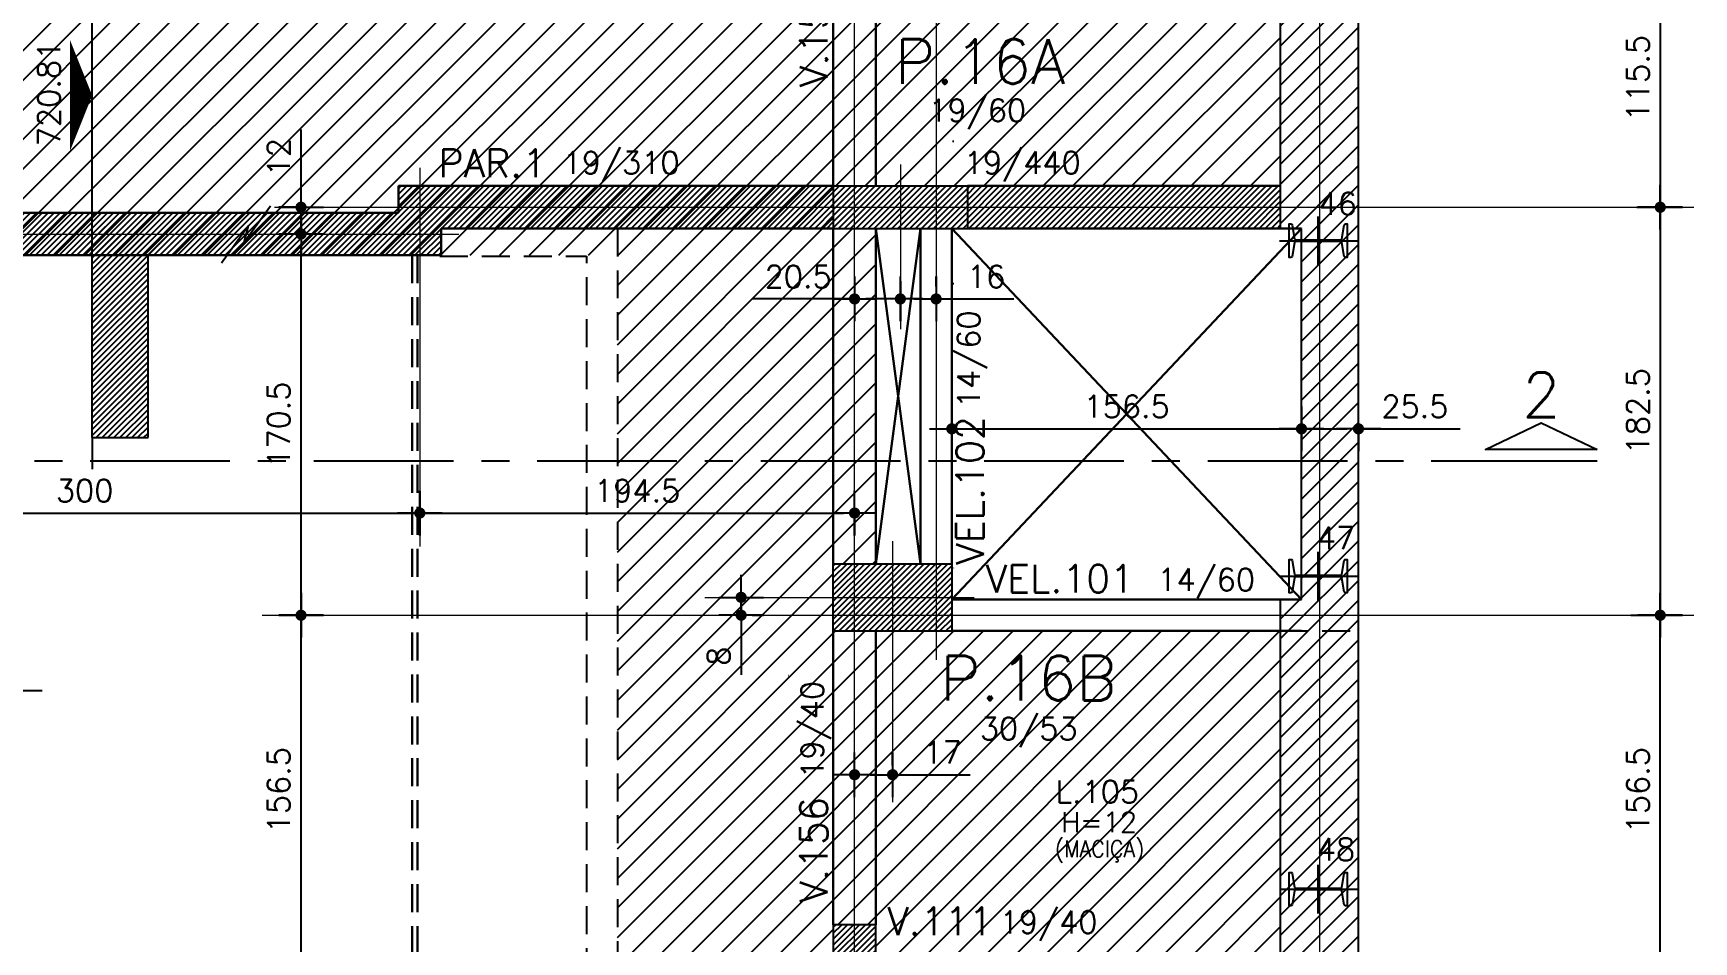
# Model space of a CAD drawing. Header units: inches. Extents: x 164 to 6104, y 4585 to 8790.
# Drawn here: x 3185 to 3928, y 7493 to 7900 of the extents above; entities that cross this region are included whole.
import ezdxf
from ezdxf.enums import TextEntityAlignment as Align

# ---------------------------------------------------------------- set-up
doc = ezdxf.new("R2010")
doc.units = ezdxf.units.IN
doc.header["$LTSCALE"] = 50
doc.header["$MEASUREMENT"] = 0
for name, pattern in [('CENTER', [2, 1.25, -0.25, 0.25, -0.25]), ('DOT', [6.35, 0, -6.35]), ('HIDDEN', [0.375, 0.25, -0.125])]:
    doc.linetypes.add(name, pattern=pattern)
for name, color, linetype in [('ALVENARIA', 10, 'HIDDEN'), ('CORTE-FORMA', 1, 'Continuous'), ('CORTINA', 7, 'Continuous'), ('COTA', 6, 'Continuous'), ('FO-HACHURA_PILAR-CONT', 252, 'Continuous'), ('FO-TEXTO-LAJES', 152, 'Continuous'), ('FO-TEXTO-VIGAS', 3, 'Continuous'), ('HACHURA SOBRE PISO', 253, 'Continuous'), ('NIVEL', 3, 'Continuous'), ('P-C', 1, 'Continuous'), ('PAREDE', 191, 'Continuous'), ('PERFIL-CORTINA', 210, 'Continuous'), ('TEXTO', 3, 'Continuous'), ('TEXTO_PERFIL', 4, 'Continuous')]:
    doc.layers.add(name, color=color, linetype=linetype)
for name, color, linetype, lineweight in [('FO-Eixos', 150, 'Continuous', 5), ('FO-Textos dos pilares', 3, 'Continuous', 20), ('FO-Vigas', 2, 'Continuous', 30), ('SEM LAJE', 8, 'Continuous', 30)]:
    doc.layers.add(name, color=color, linetype=linetype, lineweight=lineweight)
doc.styles.add('060CL', font='simplex.shx', dxfattribs={"height": 11.25})
doc.styles.add('ROMANS', font='romans.shx')
doc.dimstyles.new('COTA_50', dxfattribs={"dimscale": 5, "dimtxt": 2, "dimasz": 1, "dimexe": 2, "dimexo": 1.5, "dimgap": 1, "dimtad": 1, "dimzin": 12, "dimdsep": 46, "dimtxsty": 'ROMANS', "dimblk1": 'COTA', "dimblk2": 'COTA', "dimsah": 1, "dimcen": -4, "dimdle": 1.5, "dimclrd": 6, "dimclre": 6, "dimclrt": 3, "dimadec": 0, "dimazin": 0, "dimtfac": 1, "dimtofl": 0, "dimtmove": 0, "dimatfit": 3, "dimldrblk": 'COTA', "dimfxl": 1, "dimtolj": 1, "dimtzin": 12, "dimarcsym": 0})
pattern_1 = [(45, (337.457, 4585.132), (-4.419417, 4.419417), [])]

# ---------------------------------------------------------------- blocks, each defined once
blk = doc.blocks.new('COTA')
at = {"layer": 'COTA'}
for p, q in [((0, -2), (0, 2)), ((2, 0), (-2, 0))]:
    blk.add_line(p, q, dxfattribs=at)
at = {"layer": 'COTA', "const_width": 0.5}
blk.add_lwpolyline([(-0.25, 0, 1), (0.25, 0, 1)], format="xyb", close=True, dxfattribs=at)
blk = doc.blocks.new('*D51')
at = {"layer": 'COTA', "color": 6, "lineweight": -2, "transparency": 16777216}
for p, q in [((3552.99, 7788.83), (3552.99, 7770.81)), ((3573.49, 7788.83), (3573.49, 7770.81)), ((3552.99, 7780.81), (3507.52, 7780.81)), ((3568.49, 7780.81), (3557.99, 7780.81))]:
    blk.add_line(p, q, dxfattribs=at)
at = {"layer": 'Defpoints', "color": 0, "transparency": 16777216}
for p in [(3552.99, 7796.33), (3573.49, 7796.33), (3552.99, 7780.81)]:
    blk.add_point(p, dxfattribs=at)
at = {"layer": 'COTA', "color": 6, "lineweight": -2, "transparency": 16777216, "xscale": 5, "yscale": 5, "zscale": 5, "rotation": 180}
blk.add_blockref('COTA', (3552.99, 7780.81), dxfattribs=at)
at = {"layer": 'COTA', "color": 6, "lineweight": -2, "transparency": 16777216, "xscale": 5, "yscale": 5, "zscale": 5}
blk.add_blockref('COTA', (3573.49, 7780.81), dxfattribs=at)
at = {"layer": 'COTA', "color": 3, "transparency": 16777216, "insert": (3527.76, 7790.81), "char_height": 10, "attachment_point": 5, "style": 'ROMANS'}
blk.add_mtext('\\A1;20.5', dxfattribs=at)
blk = doc.blocks.new('*D52')
at = {"layer": 'COTA', "color": 6, "lineweight": -2, "transparency": 16777216}
for p, q in [((3601.49, 7722.71), (3747.96, 7722.71)), ((3596.49, 7717.15), (3596.49, 7712.71)), ((3752.96, 7717.15), (3752.96, 7712.71))]:
    blk.add_line(p, q, dxfattribs=at)
at = {"layer": 'Defpoints', "color": 0, "transparency": 16777216}
for p in [(3596.49, 7724.65), (3752.96, 7724.65), (3752.96, 7722.71)]:
    blk.add_point(p, dxfattribs=at)
at = {"layer": 'COTA', "color": 6, "lineweight": -2, "transparency": 16777216, "xscale": 5, "yscale": 5, "zscale": 5, "rotation": 180}
blk.add_blockref('COTA', (3596.49, 7722.71), dxfattribs=at)
at = {"layer": 'COTA', "color": 6, "lineweight": -2, "transparency": 16777216, "xscale": 5, "yscale": 5, "zscale": 5}
blk.add_blockref('COTA', (3752.96, 7722.71), dxfattribs=at)
at = {"layer": 'COTA', "color": 3, "transparency": 16777216, "insert": (3674.73, 7732.71), "char_height": 10, "attachment_point": 5, "style": 'ROMANS'}
blk.add_mtext('\\A1;156.5', dxfattribs=at)
blk = doc.blocks.new('*D53')
at = {"layer": 'COTA', "color": 6, "lineweight": -2, "transparency": 16777216}
for p, q in [((3752.96, 7723.92), (3752.96, 7712.71)), ((3757.96, 7722.71), (3773.46, 7722.71)), ((3778.46, 7723.92), (3778.46, 7712.71)), ((3778.46, 7722.71), (3823.94, 7722.71))]:
    blk.add_line(p, q, dxfattribs=at)
at = {"layer": 'Defpoints', "color": 0, "transparency": 16777216}
for p in [(3752.96, 7731.42), (3778.46, 7731.42), (3778.46, 7722.71)]:
    blk.add_point(p, dxfattribs=at)
at = {"layer": 'COTA', "color": 6, "lineweight": -2, "transparency": 16777216, "xscale": 5, "yscale": 5, "zscale": 5, "rotation": 180}
blk.add_blockref('COTA', (3752.96, 7722.71), dxfattribs=at)
at = {"layer": 'COTA', "color": 6, "lineweight": -2, "transparency": 16777216, "xscale": 5, "yscale": 5, "zscale": 5}
blk.add_blockref('COTA', (3778.46, 7722.71), dxfattribs=at)
at = {"layer": 'COTA', "color": 3, "transparency": 16777216, "insert": (3803.7, 7732.71), "char_height": 10, "attachment_point": 5, "style": 'ROMANS'}
blk.add_mtext('\\A1;25.5', dxfattribs=at)
blk = doc.blocks.new('*D95')
at = {"layer": 'COTA', "color": 6, "lineweight": -2, "transparency": 16777216}
for p, q in [((3552.99, 7572.1), (3552.99, 7578)), ((3569.99, 7572.1), (3569.99, 7578)), ((3547.99, 7568), (3542.99, 7568)), ((3574.99, 7568), (3604.76, 7568))]:
    blk.add_line(p, q, dxfattribs=at)
at = {"layer": 'Defpoints', "color": 0, "transparency": 16777216}
for p in [(3552.99, 7564.6), (3569.99, 7568), (3569.99, 7564.6)]:
    blk.add_point(p, dxfattribs=at)
at = {"layer": 'COTA', "color": 6, "lineweight": -2, "transparency": 16777216, "xscale": 5, "yscale": 5, "zscale": 5}
blk.add_blockref('COTA', (3552.99, 7568), dxfattribs=at)
at = {"layer": 'COTA', "color": 6, "lineweight": -2, "transparency": 16777216, "xscale": 5, "yscale": 5, "zscale": 5, "rotation": 180}
blk.add_blockref('COTA', (3569.99, 7568), dxfattribs=at)
at = {"layer": 'COTA', "color": 3, "transparency": 16777216, "insert": (3592.37, 7578), "char_height": 10, "attachment_point": 5, "style": 'ROMANS'}
blk.add_mtext('\\A1;17', dxfattribs=at)
blk = doc.blocks.new('*D122')
at = {"layer": 'COTA', "color": 6, "lineweight": -2, "transparency": 16777216}
for p, q in [((3900.38, 7639.34), (3923.5, 7639.34)), ((3913.5, 7487.84), (3913.5, 7634.34)), ((3900.38, 7482.84), (3923.5, 7482.84))]:
    blk.add_line(p, q, dxfattribs=at)
at = {"layer": 'Defpoints', "color": 0, "transparency": 16777216}
for p in [(3892.88, 7639.34), (3913.5, 7639.34), (3892.88, 7482.84)]:
    blk.add_point(p, dxfattribs=at)
at = {"layer": 'COTA', "color": 6, "lineweight": -2, "transparency": 16777216, "xscale": 5, "yscale": 5, "zscale": 5}
for p, rotation in [((3913.5, 7639.34), 90), ((3913.5, 7482.84), 270)]:
    blk.add_blockref('COTA', p, dxfattribs=dict(at, rotation=rotation))
at = {"layer": 'COTA', "color": 3, "transparency": 16777216, "insert": (3903.5, 7561.09), "char_height": 10, "attachment_point": 5, "rotation": 90, "style": 'ROMANS'}
blk.add_mtext('\\A1;156.5', dxfattribs=at)
blk = doc.blocks.new('*D140')
at = {"layer": 'COTA', "color": 6, "lineweight": -2, "transparency": 16777216}
for p, q in [((3312.84, 7639.34), (3295.33, 7639.34)), ((3305.33, 7487.84), (3305.33, 7634.34)), ((3312.84, 7482.84), (3295.33, 7482.84))]:
    blk.add_line(p, q, dxfattribs=at)
at = {"layer": 'Defpoints', "color": 0, "transparency": 16777216}
for p in [(3305.33, 7639.34), (3320.34, 7639.34), (3320.34, 7482.84)]:
    blk.add_point(p, dxfattribs=at)
at = {"layer": 'COTA', "color": 6, "lineweight": -2, "transparency": 16777216, "xscale": 5, "yscale": 5, "zscale": 5}
for p, rotation in [((3305.33, 7639.34), 90), ((3305.33, 7482.84), 270)]:
    blk.add_blockref('COTA', p, dxfattribs=dict(at, rotation=rotation))
at = {"layer": 'COTA', "color": 3, "transparency": 16777216, "insert": (3295.33, 7561.09), "char_height": 10, "attachment_point": 5, "rotation": 90, "style": 'ROMANS'}
blk.add_mtext('\\A1;156.5', dxfattribs=at)
blk = doc.blocks.new('*D141')
at = {"layer": 'COTA', "color": 6, "lineweight": -2, "transparency": 16777216}
for p, q in [((3502.25, 7652.34), (3502.25, 7657.34)), ((3507.14, 7647.34), (3512.25, 7647.34)), ((3507.14, 7639.34), (3512.25, 7639.34)), ((3502.25, 7634.34), (3502.25, 7612.67))]:
    blk.add_line(p, q, dxfattribs=at)
at = {"layer": 'Defpoints', "color": 0, "transparency": 16777216}
for p in [(3499.64, 7647.34), (3499.64, 7639.34), (3502.25, 7639.34)]:
    blk.add_point(p, dxfattribs=at)
at = {"layer": 'COTA', "color": 6, "lineweight": -2, "transparency": 16777216, "xscale": 5, "yscale": 5, "zscale": 5}
for p, rotation in [((3502.25, 7647.34), 270), ((3502.25, 7639.34), 90)]:
    blk.add_blockref('COTA', p, dxfattribs=dict(at, rotation=rotation))
at = {"layer": 'COTA', "color": 3, "transparency": 16777216, "insert": (3492.25, 7621.01), "char_height": 10, "attachment_point": 5, "rotation": 90, "style": 'ROMANS'}
blk.add_mtext('\\A1;8', dxfattribs=at)
blk = doc.blocks.new('*D177')
at = {"layer": 'COTA', "color": 6, "lineweight": -2, "transparency": 16777216}
for p, q in [((3573.49, 7786.41), (3573.49, 7790.81)), ((3589.49, 7786.41), (3589.49, 7790.81)), ((3568.49, 7780.81), (3563.49, 7780.81)), ((3594.49, 7780.81), (3624.26, 7780.81))]:
    blk.add_line(p, q, dxfattribs=at)
at = {"layer": 'Defpoints', "color": 0, "transparency": 16777216}
for p in [(3589.49, 7780.81), (3573.49, 7778.91), (3589.49, 7778.91)]:
    blk.add_point(p, dxfattribs=at)
at = {"layer": 'COTA', "color": 6, "lineweight": -2, "transparency": 16777216, "xscale": 5, "yscale": 5, "zscale": 5}
blk.add_blockref('COTA', (3573.49, 7780.81), dxfattribs=at)
at = {"layer": 'COTA', "color": 6, "lineweight": -2, "transparency": 16777216, "xscale": 5, "yscale": 5, "zscale": 5, "rotation": 180}
blk.add_blockref('COTA', (3589.49, 7780.81), dxfattribs=at)
at = {"layer": 'COTA', "color": 3, "transparency": 16777216, "insert": (3611.87, 7790.81), "char_height": 10, "attachment_point": 5, "style": 'ROMANS'}
blk.add_mtext('\\A1;16', dxfattribs=at)
blk = doc.blocks.new('*D225')
at = {"layer": 'COTA', "color": 6, "lineweight": -2, "transparency": 16777216}
for p, q in [((3903, 7937.34), (3923.5, 7937.34)), ((3913.5, 7932.34), (3913.5, 7826.84)), ((3903, 7821.84), (3923.5, 7821.84))]:
    blk.add_line(p, q, dxfattribs=at)
at = {"layer": 'Defpoints', "color": 0, "transparency": 16777216}
for p in [(3895.5, 7937.34), (3895.5, 7821.84), (3913.5, 7821.84)]:
    blk.add_point(p, dxfattribs=at)
at = {"layer": 'COTA', "color": 6, "lineweight": -2, "transparency": 16777216, "xscale": 5, "yscale": 5, "zscale": 5}
for p, rotation in [((3913.5, 7937.34), 90), ((3913.5, 7821.84), 270)]:
    blk.add_blockref('COTA', p, dxfattribs=dict(at, rotation=rotation))
at = {"layer": 'COTA', "color": 3, "transparency": 16777216, "insert": (3903.5, 7879.59), "char_height": 10, "attachment_point": 5, "rotation": 90, "style": 'ROMANS'}
blk.add_mtext('\\A1;115.5', dxfattribs=at)
blk = doc.blocks.new('*D226')
at = {"layer": 'COTA', "color": 6, "lineweight": -2, "transparency": 16777216}
for p, q in [((3906, 7821.84), (3923.5, 7821.84)), ((3913.5, 7816.84), (3913.5, 7644.34)), ((3906, 7639.34), (3923.5, 7639.34))]:
    blk.add_line(p, q, dxfattribs=at)
at = {"layer": 'Defpoints', "color": 0, "transparency": 16777216}
for p in [(3898.5, 7821.84), (3898.5, 7639.34), (3913.5, 7639.34)]:
    blk.add_point(p, dxfattribs=at)
at = {"layer": 'COTA', "color": 6, "lineweight": -2, "transparency": 16777216, "xscale": 5, "yscale": 5, "zscale": 5}
for p, rotation in [((3913.5, 7821.84), 90), ((3913.5, 7639.34), 270)]:
    blk.add_blockref('COTA', p, dxfattribs=dict(at, rotation=rotation))
at = {"layer": 'COTA', "color": 3, "transparency": 16777216, "insert": (3903.5, 7730.59), "char_height": 10, "attachment_point": 5, "rotation": 90, "style": 'ROMANS'}
blk.add_mtext('\\A1;182.5', dxfattribs=at)
blk = doc.blocks.new('*D237')
at = {"layer": 'COTA', "color": 6, "lineweight": -2, "transparency": 16777216}
for p, q in [((3058.49, 7687), (3058.49, 7675.04)), ((3063.49, 7685.04), (3353.49, 7685.04)), ((3358.49, 7687), (3358.49, 7675.04))]:
    blk.add_line(p, q, dxfattribs=at)
at = {"layer": 'Defpoints', "color": 0, "transparency": 16777216}
for p in [(3058.49, 7694.5), (3358.49, 7694.5), (3358.49, 7685.04)]:
    blk.add_point(p, dxfattribs=at)
at = {"layer": 'COTA', "color": 6, "lineweight": -2, "transparency": 16777216, "xscale": 5, "yscale": 5, "zscale": 5, "rotation": 180}
blk.add_blockref('COTA', (3058.49, 7685.04), dxfattribs=at)
at = {"layer": 'COTA', "color": 6, "lineweight": -2, "transparency": 16777216, "xscale": 5, "yscale": 5, "zscale": 5}
blk.add_blockref('COTA', (3358.49, 7685.04), dxfattribs=at)
at = {"layer": 'COTA', "color": 3, "transparency": 16777216, "insert": (3208.49, 7695.04), "char_height": 10, "attachment_point": 5, "style": 'ROMANS'}
blk.add_mtext('\\A1;300', dxfattribs=at)
blk = doc.blocks.new('*D238')
at = {"layer": 'COTA', "color": 6, "lineweight": -2, "transparency": 16777216}
for p, q in [((3358.49, 7683), (3358.49, 7675.04)), ((3363.49, 7685.04), (3547.99, 7685.04)), ((3552.99, 7683), (3552.99, 7675.04))]:
    blk.add_line(p, q, dxfattribs=at)
at = {"layer": 'Defpoints', "color": 0, "transparency": 16777216}
for p in [(3358.49, 7690.5), (3552.99, 7690.5), (3552.99, 7685.04)]:
    blk.add_point(p, dxfattribs=at)
at = {"layer": 'COTA', "color": 6, "lineweight": -2, "transparency": 16777216, "xscale": 5, "yscale": 5, "zscale": 5, "rotation": 180}
blk.add_blockref('COTA', (3358.49, 7685.04), dxfattribs=at)
at = {"layer": 'COTA', "color": 6, "lineweight": -2, "transparency": 16777216, "xscale": 5, "yscale": 5, "zscale": 5}
blk.add_blockref('COTA', (3552.99, 7685.04), dxfattribs=at)
at = {"layer": 'COTA', "color": 3, "transparency": 16777216, "insert": (3455.74, 7695.04), "char_height": 10, "attachment_point": 5, "style": 'ROMANS'}
blk.add_mtext('\\A1;194.5', dxfattribs=at)
blk = doc.blocks.new('*D239')
at = {"layer": 'COTA', "color": 6, "lineweight": -2, "transparency": 16777216}
for p, q in [((3305.33, 7826.84), (3305.33, 7856.6)), ((3305, 7821.84), (3295.33, 7821.84)), ((3305, 7809.84), (3295.33, 7809.84)), ((3305.33, 7804.84), (3305.33, 7799.84))]:
    blk.add_line(p, q, dxfattribs=at)
at = {"layer": 'Defpoints', "color": 0, "transparency": 16777216}
for p in [(3305.33, 7821.84), (3312.5, 7821.84), (3312.5, 7809.84)]:
    blk.add_point(p, dxfattribs=at)
at = {"layer": 'COTA', "color": 6, "lineweight": -2, "transparency": 16777216, "xscale": 5, "yscale": 5, "zscale": 5}
for p, rotation in [((3305.33, 7821.84), 270), ((3305.33, 7809.84), 90)]:
    blk.add_blockref('COTA', p, dxfattribs=dict(at, rotation=rotation))
at = {"layer": 'COTA', "color": 3, "transparency": 16777216, "insert": (3295.33, 7844.22), "char_height": 10, "attachment_point": 5, "rotation": 90, "style": 'ROMANS'}
blk.add_mtext('\\A1;12', dxfattribs=at)
blk = doc.blocks.new('*D240')
at = {"layer": 'COTA', "color": 6, "lineweight": -2, "transparency": 16777216}
for p, q in [((3309.5, 7809.84), (3295.33, 7809.84)), ((3305.33, 7644.34), (3305.33, 7804.84)), ((3309.5, 7639.34), (3295.33, 7639.34))]:
    blk.add_line(p, q, dxfattribs=at)
at = {"layer": 'Defpoints', "color": 0, "transparency": 16777216}
for p in [(3305.33, 7809.84), (3317, 7809.84), (3317, 7639.34)]:
    blk.add_point(p, dxfattribs=at)
at = {"layer": 'COTA', "color": 6, "lineweight": -2, "transparency": 16777216, "xscale": 5, "yscale": 5, "zscale": 5}
for p, rotation in [((3305.33, 7809.84), 90), ((3305.33, 7639.34), 270)]:
    blk.add_blockref('COTA', p, dxfattribs=dict(at, rotation=rotation))
at = {"layer": 'COTA', "color": 3, "transparency": 16777216, "insert": (3295.33, 7724.59), "char_height": 10, "attachment_point": 5, "rotation": 90, "style": 'ROMANS'}
blk.add_mtext('\\A1;170.5', dxfattribs=at)

msp = doc.modelspace()

# ---------------------------------------------------------------- hatches: boundary and pattern name
at = {"layer": 'CORTE-FORMA'}
h = msp.add_hatch(dxfattribs=at)
h.set_pattern_fill('ANSI31', color=70, scale=15)
h.paths.add_polyline_path([(3289.41593, 7819.33875), (3211.88487, 7819.33875), (3211.88487, 7809.83875), (3279.02377, 7809.83875), (3281.69013, 7813.514), (3280.75317, 7809.83875), (3282.52377, 7809.83875)])
h.paths.add_polyline_path([(3279.02377, 7809.83875), (3211.88487, 7809.83875), (3211.88487, 7800.33875), (3272.13161, 7800.33875)])
h.paths.add_polyline_path([(3236.88487, 7800.33875), (3211.88487, 7800.33875), (3211.88487, 7718.80492), (3236.88487, 7718.80492)])
at = {"layer": 'CORTINA'}
h = msp.add_hatch(dxfattribs=at)
h.set_pattern_fill('ANSI31', color=253, scale=50)
h.set_pattern_definition(pattern_1)
h.paths.add_polyline_path([(819.15493, 8289.78101), (3743.45968, 8322.84083), (3743.45968, 7831.33875), (3778.45968, 7831.33875), (3778.45968, 8358.23875), (784.25968, 8324.38875), (782.57712, 7769.33875), (817.57728, 7769.33875)])
h = msp.add_hatch(dxfattribs=at)
h.set_pattern_fill('ANSI31', color=253, scale=50)
h.set_pattern_definition(pattern_1)
h.paths.add_polyline_path([(3752.95968, 7646.33875), (3743.45968, 7646.33875), (3743.45968, 7632.33875), (3778.45968, 7632.33875), (3778.45968, 7831.33875), (3743.45968, 7831.33875), (3743.45968, 7812.33875), (3752.95968, 7812.33875)])
h = msp.add_hatch(dxfattribs=at)
h.set_pattern_fill('ANSI31', color=253, scale=50)
h.set_pattern_definition(pattern_1)
h.paths.add_polyline_path([(3743.45968, 5673.85557), (1473.10144, 5602.83875), (811.00984, 5602.83875), (816.97404, 7570.33875), (781.97388, 7570.33875), (775.90358, 5567.83875), (1473.64871, 5567.83875), (3743.45968, 5638.83845), (3743.45968, 5634.44181), (3778.45968, 5634.44181), (3778.45968, 7632.33875), (3743.45968, 7632.33875)])
at = {"layer": 'FO-HACHURA_PILAR-CONT'}
h = msp.add_hatch(dxfattribs=at)
h.set_pattern_fill('ANSI31', color=256, scale=15)
h.paths.add_polyline_path([(3543.49312, 7831.33875), (3603.49312, 7831.33875), (3603.49312, 7812.33875), (3543.49312, 7812.33875)])
h = msp.add_hatch(dxfattribs=at)
h.set_pattern_fill('ANSI31', color=256, scale=15)
h.paths.add_polyline_path([(3543.49312, 7632.33875), (3543.49312, 7662.33875), (3596.49311, 7662.33875), (3596.49311, 7632.33875)])
h = msp.add_hatch(dxfattribs=at)
h.set_pattern_fill('ANSI31', color=256, scale=15)
h.paths.add_polyline_path([(3562.49312, 7500.83876), (3552.99312, 7500.83876), (3543.49312, 7500.83876), (3543.49312, 7340.58876), (3543.49312, 7180.33876), (3552.99312, 7180.33876), (3562.49312, 7180.33876), (3562.49312, 7340.58876)])
at = {"layer": 'HACHURA SOBRE PISO'}
h = msp.add_hatch(dxfattribs=at)
h.set_pattern_fill('ANSI31', color=256, scale=75)
h.set_pattern_definition([(45, (-1213.1, 4585.132), (-6.629126, 6.629126), [])])
h.paths.add_polyline_path([(3743.45968, 8153.83875), (3562.49312, 8153.83875), (3562.49312, 8320.79497), (819.15493, 8289.78101), (817.57728, 7769.33875), (983.99311, 7769.33875), (983.99311, 7570.33875), (816.97404, 7570.33875), (815.83301, 7226.33872), (1005.95968, 7226.33872), (1005.95968, 7416.33875), (1146.99312, 7416.33875), (1146.99312, 7797.33875), (1167.99312, 7797.33875), (1167.99312, 7800.33875), (1419.49312, 7800.33875), (1419.49312, 7792.33875), (1489.49312, 7792.33875), (1489.49312, 7800.33875), (1938.49312, 7800.33875), (1938.49312, 7797.33875), (1978.49312, 7797.33875), (1978.49312, 7800.33875), (2518.49312, 7800.33875), (2558.49312, 7797.33875), (2558.49312, 7800.33875), (3023.49312, 7800.33875), (3023.49312, 7792.33875), (3093.49312, 7792.33875), (3093.49312, 7800.33875), (3446.99311, 7800.33875), (3446.99311, 7471.83875), (3456.99311, 7471.83875), (3456.99311, 7452.83875), (3533.49312, 7452.83875), (3533.49312, 7471.83875), (3543.49312, 7471.83875), (3543.49312, 7500.83876), (3562.49312, 7500.83876), (3562.49312, 7473.33875), (3743.45968, 7473.33875), (3743.45968, 7632.33875), (3543.49312, 7632.33875), (3543.49312, 7662.33875), (3562.49312, 7662.33875), (3562.49312, 7812.33875), (3543.49312, 7812.33875), (3543.49312, 7831.33875), (3743.45968, 7831.33875)])
at = {"layer": 'PAREDE', "linetype": 'Continuous'}
h = msp.add_hatch(dxfattribs=at)
h.set_pattern_fill('ANSI31', color=21, scale=15)
h.paths.add_polyline_path([(3743.45968, 7180.33875), (3562.49312, 7180.33875), (3552.99312, 7180.33876), (3543.49312, 7180.33876), (3543.49312, 6716.33875), (3562.49312, 6716.33875), (3562.49312, 7161.33875), (3743.45968, 7161.33875)])
h.paths.add_polyline_path([(3743.45968, 6695.33875), (3562.49312, 6695.33875), (3562.49312, 6716.33875), (3543.49312, 6716.33875), (3543.49312, 6658.33873), (3522.95968, 6658.33873), (3522.95968, 6639.33873), (3562.49312, 6639.33873), (3562.49312, 6676.33875), (3743.45968, 6676.33875)])
h.paths.add_polyline_path([(3522.95968, 6658.33873), (2966.99312, 6658.33873), (2966.99312, 6639.33873), (3522.95968, 6639.33873)])
h.paths.add_polyline_path([(2966.99312, 7269.83875), (2957.49311, 7269.83875), (2947.99312, 7269.83875), (2947.99312, 6679.33875), (2966.99312, 6679.33875)])
h.paths.add_polyline_path([(2966.99312, 7708.39516), (2947.99312, 7708.39516), (2947.99312, 7319.83875), (2957.49311, 7319.83875), (2966.99312, 7319.83875)])
h.paths.add_polyline_path([(2966.99312, 7800.33875), (3023.49312, 7800.33875), (3023.49312, 7807.33875), (3023.49312, 7819.33875), (2947.99312, 7819.33875), (2947.99312, 7708.39516), (2966.99312, 7708.39516)])
h.paths.add_polyline_path([(3367.99312, 7812.33875), (3543.49312, 7812.33875), (3543.49312, 7831.33875), (3348.99312, 7831.33875), (3348.99312, 7819.33875), (3093.49312, 7819.33875), (3093.49312, 7807.33875), (3093.49312, 7800.33875), (3367.99312, 7800.33875)])
h = msp.add_hatch(dxfattribs=at)
h.set_pattern_fill('ANSI31', color=21, scale=15)
h.paths.add_polyline_path([(3743.45968, 7831.33875), (3603.49312, 7831.33875), (3603.49312, 7812.33875), (3743.45968, 7812.33875)])

# ---------------------------------------------------------------- linework, layer by layer
at = {"color": 7, "linetype": 'Continuous', "lineweight": 13}
msp.add_line((3778.49284, 7847.33874), (3778.49284, 5634.44181), dxfattribs=at)
at = {"layer": 'ALVENARIA', "linetype": 'DOT', "ltscale": 0.2}
for p, q in [((3597.1852, 7851.33875), (3597.1852, 7612.33875)), ((3523.45968, 7612.33875), (3582.45968, 7612.33875))]:
    msp.add_line(p, q, dxfattribs=at)
at = {"layer": 'ALVENARIA', "color": 252, "flags": 128}
for points in [[(3446.99311, 7812.33875), (3446.99311, 7471.83875)], [(3367.5, 7800), (3432.99311, 7800), (3432.99311, 7332.83875)]]:
    msp.add_lwpolyline(points, dxfattribs=at)
at = {"layer": 'CORTE-FORMA', "color": 8}
for p, q in [((3211.88487, 7819.33875), (3211.88487, 8003.52503)), ((3279.7939, 7806.07596), (3291.7094, 7822.50002)), ((3269.7094, 7797.00002), (3281.69013, 7813.514)), ((3281.69013, 7813.514), (3279.7939, 7806.07596)), ((3211.88487, 7718.80492), (3211.88487, 7704.63844)), ((3094.8648, 7605.69647), (3189.57239, 7605.69647))]:
    msp.add_line(p, q, dxfattribs=at)
at = {"layer": 'CORTE-FORMA'}
for p, q in [((3211.88487, 7718.80492), (3211.88487, 7819.33875)), ((3289.41593, 7819.33875), (3211.88487, 7819.33875)), ((3236.88487, 7718.80492), (3236.88487, 7800.33875)), ((3272.13161, 7800.33875), (3236.88487, 7800.33875))]:
    msp.add_line(p, q, dxfattribs=at)
at = {"layer": 'CORTE-FORMA', "color": 70}
msp.add_line((3211.88487, 7718.80492), (3236.88487, 7718.80492), dxfattribs=at)
at = {"layer": 'CORTINA'}
for p, q in [((3778.45968, 5634.44181), (3778.45968, 8358.23875)), ((3743.45968, 8322.84083), (3743.45968, 7847.33874)), ((3743.45968, 7847.33874), (3743.45968, 7812.33875)), ((3743.45968, 7812.33875), (3752.95968, 7812.33875)), ((3752.95968, 7646.33875), (3752.95968, 7812.33875)), ((3743.45968, 7646.33875), (3743.45968, 5634.44181)), ((3743.45968, 7646.33875), (3752.95968, 7646.33875))]:
    msp.add_line(p, q, dxfattribs=at)
at = {"layer": 'CORTINA', "linetype": 'HIDDEN'}
msp.add_line((3743.45968, 7632.33875), (3778.45968, 7632.33875), dxfattribs=at)
at = {"layer": 'FO-Eixos'}
for p, q in [((3552.99312, 6364.5417), (3552.99312, 8487.88815)), ((3760.95968, 8487.88815), (3760.95968, 5433.12906)), ((3589.49311, 7984.21645), (3589.49311, 7619.40041)), ((3358.49312, 7839.5), (3358.49312, 7670.03886)), ((3573.49312, 7841), (3573.49312, 7767.33432)), ((3293.5, 7821.83875), (3928.49718, 7821.83875)), ((646.16579, 7809.83875), (3376, 7809.83875)), ((3569.99311, 7672.44767), (3569.99311, 7555.66966)), ((3486.04436, 7647.33875), (3606.44899, 7647.33875)), ((3288, 7639.33875), (3928.49718, 7639.33875))]:
    msp.add_line(p, q, dxfattribs=at)
at = {"layer": 'FO-Vigas'}
for p, q in [((3543.49312, 7831.33875), (3543.49312, 7927.83875)), ((3562.49312, 7831.33875), (3562.49312, 7927.83875)), ((3348.99312, 7831.33875), (3543.49312, 7831.33875)), ((3348.99312, 7819.33875), (3348.99312, 7831.33875)), ((3603.49312, 7831.33875), (3743.45968, 7831.33875)), ((3093.49312, 7819.33875), (3348.99312, 7819.33875)), ((3367.99312, 7812.33875), (3543.49312, 7812.33875)), ((3367.99312, 7812.33875), (3367.99312, 7800.33875)), ((3543.49312, 7662.33875), (3543.49312, 7812.33875)), ((3562.49312, 7662.33875), (3562.49312, 7812.33875)), ((3582.49311, 7812.33875), (3582.49311, 7662.33875)), ((3596.49311, 7812.33875), (3596.49311, 7662.33875)), ((3603.49312, 7812.33875), (3752.95968, 7812.33875)), ((3093.49312, 7800.33875), (3367.99312, 7800.33875)), ((3596.49311, 7646.33875), (3752.95968, 7646.33875)), ((3543.49312, 7500.83876), (3543.49312, 7632.33875)), ((3562.49312, 7500.83876), (3562.49312, 7632.33875)), ((3596.49311, 7632.33875), (3752.95968, 7632.33875))]:
    msp.add_line(p, q, dxfattribs=at)
at = {"layer": 'FO-Vigas', "color": 8, "linetype": 'HIDDEN'}
for p, q in [((3354.99311, 7800.33875), (3354.99311, 6658.33873)), ((3357.49311, 7800.33875), (3357.49311, 6658.33873))]:
    msp.add_line(p, q, dxfattribs=at)
at = {"layer": 'NIVEL', "color": 1}
msp.add_lwpolyline([(3211.88487, 7871.80351, 0, 50, 0), (3201.88487, 7871.80351, 50, 50, 0)], format="xyseb", dxfattribs=at)
at = {"layer": 'P-C'}
for p, q in [((3543.49312, 7831.33875), (3543.49312, 7812.33875)), ((3543.49312, 7831.33875), (3603.49312, 7831.33875)), ((3603.49312, 7831.33875), (3603.49312, 7812.33875)), ((3543.49312, 7812.33875), (3603.49312, 7812.33875)), ((3543.49312, 7662.33875), (3596.49311, 7662.33875)), ((3543.49312, 7632.33875), (3543.49312, 7662.33875)), ((3596.49311, 7662.33875), (3596.49311, 7632.33875)), ((3543.49312, 7632.33875), (3596.49311, 7632.33875))]:
    msp.add_line(p, q, dxfattribs=at)
msp.add_lwpolyline([(3562.49312, 7500.83876), (3552.99312, 7500.83876), (3543.49312, 7500.83876), (3543.49312, 7340.58876), (3543.49312, 7180.33876), (3552.99312, 7180.33876), (3562.49312, 7180.33876), (3562.49312, 7340.58876), (3562.49312, 7500.83876)], close=True, dxfattribs=at)
at = {"layer": 'PERFIL-CORTINA', "color": 210}
for p, q in [((3760.45968, 7795.92978), (3760.45968, 7817.74772)), ((3743.11087, 7806.83875), (3777.80848, 7806.83875)), ((3760.45968, 7645.92978), (3760.45968, 7667.74772)), ((3743.11087, 7656.83875), (3777.80848, 7656.83875)), ((3760.45968, 7505.92978), (3760.45968, 7527.74772)), ((3743.11087, 7516.83875), (3777.80848, 7516.83875))]:
    msp.add_line(p, q, dxfattribs=at)
for points in [[(3770.42491, 7806.44525), (3750.49559, 7806.44525, 0.348536415), (3749.88695, 7805.96232), (3748.82241, 7799.82168, -0.348536415), (3748.21377, 7799.33875), (3747.45968, 7799.33875), (3747.45968, 7814.33875), (3748.21377, 7814.33875, -0.348536415), (3748.82241, 7813.85582), (3749.88695, 7807.71518, 0.348536415), (3750.49559, 7807.23225), (3770.42377, 7807.23225, 0.348536415), (3771.03241, 7807.71518), (3772.09695, 7813.85582, -0.348536415), (3772.70559, 7814.33875), (3773.45968, 7814.33875), (3773.45968, 7799.33875), (3772.70559, 7799.33875, -0.348536415), (3772.09695, 7799.82168), (3771.03241, 7805.96232, 0.349049903), (3770.42262, 7806.44525)], [(3770.42491, 7656.44525), (3750.49559, 7656.44525, 0.348536415), (3749.88695, 7655.96232), (3748.82241, 7649.82168, -0.348536415), (3748.21377, 7649.33875), (3747.45968, 7649.33875), (3747.45968, 7664.33875), (3748.21377, 7664.33875, -0.348536415), (3748.82241, 7663.85582), (3749.88695, 7657.71518, 0.348536415), (3750.49559, 7657.23225), (3770.42377, 7657.23225, 0.348536415), (3771.03241, 7657.71518), (3772.09695, 7663.85582, -0.348536415), (3772.70559, 7664.33875), (3773.45968, 7664.33875), (3773.45968, 7649.33875), (3772.70559, 7649.33875, -0.348536415), (3772.09695, 7649.82168), (3771.03241, 7655.96232, 0.349049903), (3770.42262, 7656.44525)], [(3770.42491, 7516.44525), (3750.49559, 7516.44525, 0.348536415), (3749.88695, 7515.96232), (3748.82241, 7509.82168, -0.348536415), (3748.21377, 7509.33875), (3747.45968, 7509.33875), (3747.45968, 7524.33875), (3748.21377, 7524.33875, -0.348536415), (3748.82241, 7523.85582), (3749.88695, 7517.71518, 0.348536415), (3750.49559, 7517.23225), (3770.42377, 7517.23225, 0.348536415), (3771.03241, 7517.71518), (3772.09695, 7523.85582, -0.348536415), (3772.70559, 7524.33875), (3773.45968, 7524.33875), (3773.45968, 7509.33875), (3772.70559, 7509.33875, -0.348536415), (3772.09695, 7509.82168), (3771.03241, 7515.96232, 0.349049903), (3770.42262, 7516.44525)]]:
    msp.add_lwpolyline(points, format="xyb", dxfattribs=at)
at = {"layer": 'SEM LAJE'}
for p, q in [((3582.49311, 7812.33875), (3562.49312, 7662.33875)), ((3582.49311, 7662.33875), (3562.49312, 7812.33875)), ((3596.49311, 7812.33875), (3752.95968, 7646.33875)), ((3752.95968, 7812.33875), (3596.49311, 7646.33875))]:
    msp.add_line(p, q, dxfattribs=at)
at = {"layer": 'TEXTO', "color": 8, "linetype": 'CENTER'}
msp.add_line((2911.03854, 7708.39516), (3835.22906, 7708.39516), dxfattribs=at)
at = {"layer": 'TEXTO', "color": 3}
msp.add_line((3835.22906, 7708.39516), (3885.22906, 7708.39516), dxfattribs=at)
msp.add_lwpolyline([(3885.22906, 7713.39516), (3835.22906, 7713.39516), (3860.22906, 7725.39516), (3885.22906, 7713.39516)], dxfattribs=at)

# ---------------------------------------------------------------- texts
at = {"layer": 'FO-TEXTO-LAJES', "style": 'ROMANS'}
msp.add_text('L.105', height=10, dxfattribs=at).set_placement((3643.02029, 7555.38738))
at = {"layer": 'FO-TEXTO-LAJES', "color": 3, "style": 'ROMANS'}
msp.add_text('H=12', height=9, dxfattribs=at).set_placement((3645.44731, 7542.30604))
at = {"layer": 'FO-TEXTO-LAJES', "color": 4, "style": 'ROMANS', "width": 0.9}
msp.add_text('(MACIÇA)', height=7.5, dxfattribs=at).set_placement((3642.70204, 7531.0883))
at = {"layer": 'FO-TEXTO-VIGAS', "color": 1, "style": 'ROMANS'}
for s, p in [('V.157', (3540.96181, 7875.57682)), ('VEL.102', (3610.89336, 7661.97592)), ('V.156', (3540.96181, 7510.83979))]:
    msp.add_text(s, height=12.5, rotation=90, dxfattribs=at).set_placement(p)
for s, p in [('PAR.1', (3366.7732, 7835.29493)), ('VEL.101', (3611.63964, 7649.44185)), ('V.111', (3567.59909, 7496.23818))]:
    msp.add_text(s, height=12.5, dxfattribs=at).set_placement(p)
at = {"layer": 'FO-TEXTO-VIGAS', "style": 'ROMANS'}
for s, p in [('19/310', (3422.40588, 7836.73944)), ('19/440', (3601.90588, 7836.73944)), ('14/60', (3688.45424, 7650.2622)), ('19/40', (3617.97608, 7497.05854))]:
    msp.add_text(s, height=10, dxfattribs=at).set_placement(p)
for s, p in [('14/60', (3609.06092, 7731.95905)), ('19/40', (3539.12937, 7566.22537))]:
    msp.add_text(s, height=10, rotation=90, dxfattribs=at).set_placement(p)
at = {"layer": 'FO-Textos dos pilares', "color": 1, "style": 'ROMANS'}
for s, p in [('P.16A', (3571.08899, 7876.98614)), ('P.16B', (3591.33541, 7601.22668))]:
    msp.add_text(s, height=20, dxfattribs=at).set_placement(p)
at = {"layer": 'FO-Textos dos pilares', "color": 3, "style": 'ROMANS'}
for s, p in [('19/60', (3586.0401, 7860.14477)), ('30/53', (3609.0682, 7583.60616))]:
    msp.add_text(s, height=10, dxfattribs=at).set_placement(p)
at = {"layer": 'NIVEL', "color": 3, "style": 'ROMANS'}
msp.add_text('720.81', height=10, rotation=90, dxfattribs=at).set_placement((3197.53166, 7872.69128), align=Align.CENTER)
at = {"layer": 'TEXTO', "color": 1, "style": 'ROMANS'}
msp.add_text('2', height=20, dxfattribs=at).set_placement((3851.73116, 7727.89898))
at = {"layer": 'TEXTO_PERFIL', "color": 3, "style": '060CL'}
for s, p in [('46', (3760.59904, 7818.41159)), ('47', (3759.84328, 7668.91511)), ('48', (3759.84328, 7529.67004))]:
    msp.add_text(s, height=10, dxfattribs=at).set_placement(p)

# ---------------------------------------------------------------- dimensions: what is measured, and where the dimension line sits
at = {"layer": 'COTA'}
for base, p1, p2, picture, middle in [((3913.49718, 7821.83875), (3895.5, 7937.33875), (3895.5, 7821.83875), '*D225', (3903.49718, 7879.58875)), ((3305.32508, 7821.83875), (3312.5, 7809.83875), (3312.5, 7821.83875), '*D239', (3295.32508, 7844.2197)), ((3913.49718, 7639.33875), (3898.5, 7821.83875), (3898.5, 7639.33875), '*D226', (3903.49718, 7730.58875)), ((3305.32508, 7809.83875), (3317, 7639.33875), (3317, 7809.83875), '*D240', (3295.32508, 7724.58875)), ((3502.24822, 7639.33875), (3499.64468, 7647.33875), (3499.64468, 7639.33875), '*D141', (3492.24822, 7621.00542)), ((3305.32508, 7639.33875), (3320.34334, 7482.83875), (3320.34334, 7639.33875), '*D140', (3295.32508, 7561.08875)), ((3913.49718, 7639.33875), (3892.88423, 7482.83875), (3892.88423, 7639.33875), '*D122', (3903.49718, 7561.08875))]:
    dim = msp.add_linear_dim(base=base, p1=p1, p2=p2, angle=90, dimstyle='COTA_50', dxfattribs=at)
    dim.commit()
    dim.dimension.update_dxf_attribs({"geometry": picture, "text_midpoint": middle})
for base, p1, p2, picture, middle in [((3552.99312, 7780.81168), (3573.49312, 7796.32682), (3552.99312, 7796.32682), '*D51', (3527.75502, 7790.81168)), ((3589.49311, 7780.81168), (3573.49312, 7778.90872), (3589.49311, 7778.90872), '*D177', (3611.87406, 7790.81168)), ((3778.45968, 7722.71476), (3752.95968, 7731.41636), (3778.45968, 7731.41636), '*D53', (3803.69777, 7732.71476)), ((3358.49312, 7685.03886), (3058.49312, 7694.5), (3358.49312, 7694.5), '*D237', (3208.49312, 7695.03886)), ((3552.99312, 7685.03886), (3358.49312, 7690.5), (3552.99312, 7690.5), '*D238', (3455.74312, 7695.03886)), ((3569.99311, 7567.99953), (3552.99312, 7564.59818), (3569.99311, 7564.59818), '*D95', (3592.37407, 7577.99953))]:
    dim = msp.add_linear_dim(base=base, p1=p1, p2=p2, dimstyle='COTA_50', dxfattribs=at)
    dim.commit()
    dim.dimension.update_dxf_attribs({"geometry": picture, "text_midpoint": middle})
dim = msp.add_linear_dim(base=(3752.95968, 7722.71476), p1=(3596.49311, 7724.64845), p2=(3752.95968, 7724.64845), dimstyle='COTA_50', override={"dimdec": 1}, dxfattribs=at)
dim.commit()
dim.dimension.update_dxf_attribs({"geometry": '*D52', "text_midpoint": (3674.7264, 7732.71476)})

doc.saveas('drawing.dxf')
